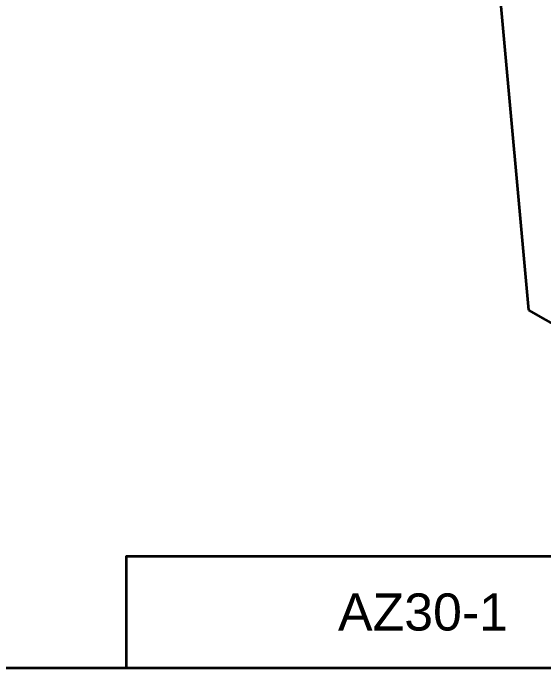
# Model space of a CAD drawing. Header units: millimetres. Extents: x 31982 to 33070, y 3730 to 4530.
# Drawn here: x 32489 to 32775.1, y 3729.5 to 4082.5 of the extents above; entities that cross this region are included whole.
import ezdxf

# ---------------------------------------------------------------- set-up
doc = ezdxf.new("R2010")
doc.units = ezdxf.units.MM
doc.layers.get('0').update_dxf_attribs({"lineweight": 35})
doc.styles.get("Standard").update_dxf_attribs({"font": 'ARIAL.TTF', "height": 5})

msp = doc.modelspace()

# ---------------------------------------------------------------- linework, layer by layer
at = {"extrusion": (1.998401444325282e-15, 0.8164965809277271, 0.5773502691896245)}
for p, q in [((32745.52920595592, 4155.139622760164), (32766.74240939132, 3922.438097195745)), ((32766.74240939132, 3922.438097195745), (32802.09774845064, 3902.025682672523))]:
    msp.add_line(p, q, dxfattribs=at)
msp.add_lwpolyline([(32549.90407951461, 3729.51814116778), (33069.90407951461, 3729.51814116778), (33069.90407951461, 3789.51814116778), (32549.90407951461, 3789.51814116778)], close=True)
msp.add_lwpolyline([(31981.90407951461, 3729.51814116778), (33069.90407951461, 3729.51814116778)])

# ---------------------------------------------------------------- texts
at = {"insert": (32709.90407951461, 3759.51814116778), "char_height": 20, "width": 320, "attachment_point": 5}
msp.add_mtext('{\\fArial|b0|i0|c204|p34;AZ30-1}', dxfattribs=at)

doc.saveas('drawing.dxf')
